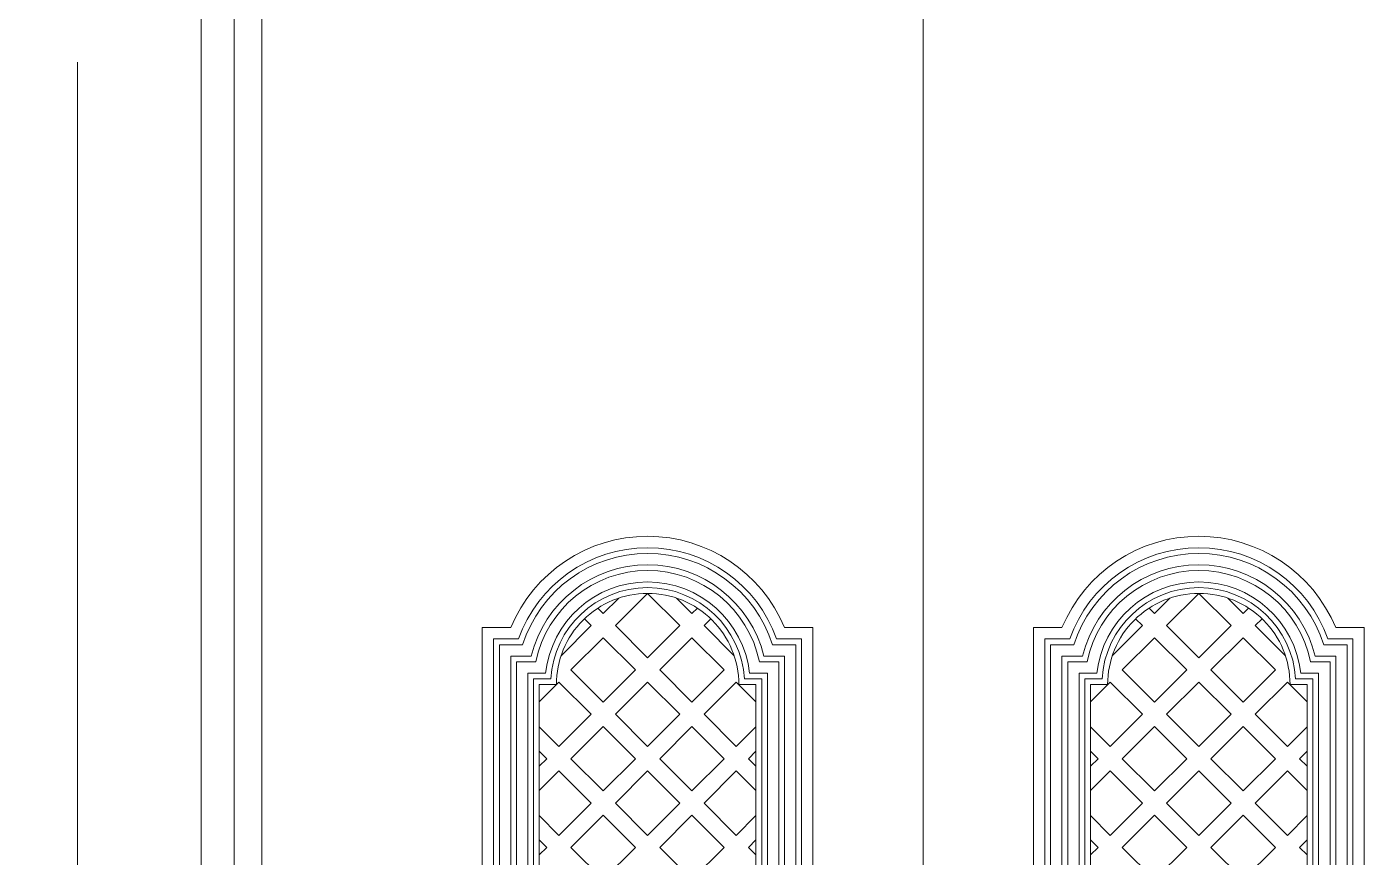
# Model space of a CAD drawing. Header units: millimetres. Extents: x -10942 to 92711, y -16583 to 30009.
# Drawn here: x 14564.4 to 14807, y 1173.2 to 1323.8 of the extents above; entities that cross this region are included whole.
import ezdxf

# ---------------------------------------------------------------- set-up
doc = ezdxf.new("R2010")
doc.units = ezdxf.units.MM
doc.header["$LTSCALE"] = 1000
doc.header["$MEASUREMENT"] = 0
doc.layers.add('8', color=8, linetype='Continuous')
doc.layers.add('WOOD', color=23, linetype='Continuous')
doc.layers.add('Bronze', color=40, linetype='Continuous', lineweight=0)
doc.layers.add('DIM 2', color=3, linetype='Continuous', lineweight=18)

# ---------------------------------------------------------------- blocks, each defined once
blk = doc.blocks.new('PLATE')
at = {"color": 33, "lineweight": 0}
for p, q in [((56100.6, -882.85), (56097.8, -885.65)), ((56105.84, -882), (56099.99, -887.85)), ((56105.84, -882), (56111.69, -887.85)), ((56111.08, -882.85), (56113.89, -885.65)), ((56096.82, -884.67), (56097.8, -885.65)), ((56114.87, -884.67), (56113.89, -885.65)), ((56095.6, -887.85), (56090.14, -893.31)), ((56094.37, -886.62), (56095.6, -887.85)), ((56099.99, -887.85), (56105.84, -893.7)), ((56111.69, -887.85), (56105.84, -893.7)), ((56117.31, -886.62), (56116.08, -887.85)), ((56116.08, -887.85), (56121.54, -893.31)), ((56097.8, -890.04), (56091.94, -895.89)), ((56097.8, -890.04), (56103.65, -895.89)), ((56113.89, -890.04), (56108.04, -895.89)), ((56113.89, -890.04), (56119.74, -895.89)), ((56091.94, -895.89), (56097.8, -901.75)), ((56103.65, -895.89), (56097.8, -901.75)), ((56108.04, -895.89), (56113.89, -901.75)), ((56119.74, -895.89), (56113.89, -901.75)), ((56089.75, -898.09), (56086.19, -901.65)), ((56105.84, -898.09), (56099.99, -903.94)), ((56105.84, -898.09), (56111.69, -903.94)), ((56121.94, -898.09), (56125.5, -901.65)), ((56095.6, -903.94), (56089.75, -909.79)), ((56099.99, -903.94), (56105.84, -909.79)), ((56111.69, -903.94), (56105.84, -909.79)), ((56116.08, -903.94), (56121.94, -909.79)), ((56086.19, -906.23), (56089.75, -909.79)), ((56097.8, -906.14), (56091.94, -911.99)), ((56097.8, -906.14), (56103.65, -911.99)), ((56113.89, -906.14), (56108.04, -911.99)), ((56113.89, -906.14), (56119.74, -911.99)), ((56125.5, -906.23), (56121.94, -909.79)), ((56086.19, -910.62), (56087.56, -911.99)), ((56087.56, -911.99), (56086.19, -913.36)), ((56091.94, -911.99), (56097.8, -917.84)), ((56103.65, -911.99), (56097.8, -917.84)), ((56108.04, -911.99), (56113.89, -917.84)), ((56119.74, -911.99), (56113.89, -917.84)), ((56125.5, -910.62), (56124.13, -911.99)), ((56124.13, -911.99), (56125.5, -913.36)), ((56105.84, -914.18), (56099.99, -920.03)), ((56105.84, -914.18), (56111.69, -920.03)), ((56121.94, -914.18), (56116.08, -920.03)), ((56121.94, -914.18), (56125.5, -917.74)), ((56099.99, -920.03), (56105.84, -925.89)), ((56111.69, -920.03), (56105.84, -925.89)), ((56097.8, -922.23), (56103.65, -928.08)), ((56113.89, -922.23), (56108.04, -928.08)), ((56086.19, -926.71), (56087.56, -928.08)), ((56125.5, -926.71), (56124.13, -928.08)), ((56087.56, -928.08), (56086.19, -929.45)), ((56124.13, -928.08), (56125.5, -929.45))]:
    blk.add_line(p, q, dxfattribs=at)
blk.add_lwpolyline([(56135.84, -888.2), (56130.67, -888.2, 0.302776), (56105.84, -871.65, 0.302776), (56081.02, -888.2), (56075.84, -888.2), (56075.84, -1279.24), (56081.02, -1279.24, 0.302776), (56105.84, -1295.79, 0.302776), (56130.67, -1279.24), (56135.84, -1279.24), (56135.84, -888.2)], format="xyb", dxfattribs=at)
for points in [[(56133.77, -890.27), (56129.25, -890.27, 0.317837), (56105.84, -873.72, 0.317837), (56082.44, -890.27), (56077.91, -890.27), (56077.91, -1277.17), (56082.44, -1277.17, 0.317837), (56105.84, -1293.72, 0.317837), (56129.25, -1277.17), (56133.77, -1277.17)], [(56132.74, -891.31), (56128.51, -891.31, 0.326276), (56105.84, -874.76, 0.326276), (56083.18, -891.31), (56078.95, -891.31), (56078.95, -1276.13), (56083.18, -1276.13, 0.326276), (56105.84, -1292.69, 0.326276), (56128.51, -1276.13), (56132.74, -1276.13)], [(56130.67, -893.38), (56126.94, -893.38, 0.34543), (56105.84, -876.82, 0.34543), (56084.74, -893.38), (56081.02, -893.38), (56081.02, -1274.07), (56084.74, -1274.07, 0.34543), (56105.84, -1290.62, 0.34543), (56126.94, -1274.07), (56130.67, -1274.07)], [(56129.64, -894.41), (56126.11, -894.41, 0.356394), (56105.84, -877.86, 0.356394), (56085.57, -894.41), (56082.05, -894.41), (56082.05, -1273.03), (56085.57, -1273.03, 0.356394), (56105.84, -1289.58, 0.356394), (56126.11, -1273.03), (56129.64, -1273.03)], [(56127.57, -896.48), (56124.35, -896.48, 0.381966), (56105.84, -879.93, 0.381966), (56087.34, -896.48), (56084.12, -896.48), (56084.12, -1270.96), (56087.34, -1270.96, 0.381966), (56105.84, -1287.51, 0.381966), (56124.35, -1270.96), (56127.57, -1270.96)], [(56126.53, -897.51), (56123.4, -897.51, 0.397078), (56105.84, -880.96, 0.397078), (56088.29, -897.51), (56085.15, -897.51), (56085.15, -1269.93), (56088.29, -1269.93, 0.397078), (56105.84, -1286.48, 0.397078), (56123.4, -1269.93), (56126.53, -1269.93)], [(56125.5, -898.55), (56122.39, -898.55, 0.414214), (56105.84, -882, 0.414214), (56089.29, -898.55), (56086.19, -898.55), (56086.19, -1268.89), (56089.29, -1268.89, 0.414214), (56105.84, -1285.44, 0.414214), (56122.39, -1268.89), (56125.5, -1268.89)]]:
    blk.add_lwpolyline(points, format="xyb", close=True, dxfattribs=at)
for points in [[(56105.84, -882), (56099.99, -887.85), (56105.84, -893.7), (56111.69, -887.85), (56105.84, -882)], [(56097.8, -890.04), (56091.94, -895.89), (56097.8, -901.75), (56103.65, -895.89), (56097.8, -890.04)], [(56113.89, -890.04), (56108.04, -895.89), (56113.89, -901.75), (56119.74, -895.89), (56113.89, -890.04)], [(56089.75, -898.09), (56086.19, -901.65)], [(56086.19, -906.23), (56089.75, -909.79), (56095.6, -903.94), (56089.75, -898.09)], [(56105.84, -898.09), (56099.99, -903.94), (56105.84, -909.79), (56111.69, -903.94), (56105.84, -898.09)], [(56121.94, -898.09), (56116.08, -903.94), (56121.94, -909.79), (56125.5, -906.23)], [(56125.5, -901.65), (56121.94, -898.09)], [(56097.8, -906.14), (56091.94, -911.99), (56097.8, -917.84), (56103.65, -911.99), (56097.8, -906.14)], [(56086.19, -910.62), (56087.56, -911.99), (56086.19, -913.36)], [(56089.75, -914.18), (56086.19, -917.74)], [(56086.19, -922.32), (56089.75, -925.89), (56095.6, -920.03), (56089.75, -914.18)], [(56105.84, -914.18), (56099.99, -920.03), (56105.84, -925.89), (56111.69, -920.03), (56105.84, -914.18)], [(56121.94, -914.18), (56116.08, -920.03), (56121.94, -925.89), (56125.5, -922.32)], [(56125.5, -917.74), (56121.94, -914.18)], [(56097.8, -922.23), (56091.94, -928.08), (56097.8, -933.93), (56103.65, -928.08), (56097.8, -922.23)], [(56113.89, -922.23), (56108.04, -928.08), (56113.89, -933.93), (56119.74, -928.08), (56113.89, -922.23)], [(56086.19, -926.71), (56087.56, -928.08), (56086.19, -929.45)]]:
    blk.add_lwpolyline(points, dxfattribs=at)
blk = doc.blocks.new('plate + cyl')
at = {"color": 33, "lineweight": 0}
for p, q in [((56200.6, -882.85), (56197.8, -885.65)), ((56205.84, -882), (56199.99, -887.85)), ((56205.84, -882), (56211.69, -887.85)), ((56211.08, -882.85), (56213.89, -885.65)), ((56196.82, -884.67), (56197.8, -885.65)), ((56214.87, -884.67), (56213.89, -885.65)), ((56195.6, -887.85), (56190.14, -893.31)), ((56194.37, -886.62), (56195.6, -887.85)), ((56199.99, -887.85), (56205.84, -893.7)), ((56211.69, -887.85), (56205.84, -893.7)), ((56217.31, -886.62), (56216.08, -887.85)), ((56216.08, -887.85), (56221.54, -893.31)), ((56197.8, -890.04), (56191.94, -895.89)), ((56197.8, -890.04), (56203.65, -895.89)), ((56213.89, -890.04), (56208.04, -895.89)), ((56213.89, -890.04), (56219.74, -895.89)), ((56191.94, -895.89), (56197.8, -901.75)), ((56203.65, -895.89), (56197.8, -901.75)), ((56208.04, -895.89), (56213.89, -901.75)), ((56219.74, -895.89), (56213.89, -901.75)), ((56189.75, -898.09), (56186.19, -901.65)), ((56205.84, -898.09), (56199.99, -903.94)), ((56205.84, -898.09), (56211.69, -903.94)), ((56221.94, -898.09), (56225.5, -901.65)), ((56195.6, -903.94), (56189.75, -909.79)), ((56199.99, -903.94), (56205.84, -909.79)), ((56211.69, -903.94), (56205.84, -909.79)), ((56216.08, -903.94), (56221.94, -909.79)), ((56186.19, -906.23), (56189.75, -909.79)), ((56197.8, -906.14), (56191.94, -911.99)), ((56197.8, -906.14), (56203.65, -911.99)), ((56213.89, -906.14), (56208.04, -911.99)), ((56213.89, -906.14), (56219.74, -911.99)), ((56225.5, -906.23), (56221.94, -909.79)), ((56186.19, -910.62), (56187.56, -911.99)), ((56187.56, -911.99), (56186.19, -913.36)), ((56191.94, -911.99), (56197.8, -917.84)), ((56203.65, -911.99), (56197.8, -917.84)), ((56208.04, -911.99), (56213.89, -917.84)), ((56219.74, -911.99), (56213.89, -917.84)), ((56225.5, -910.62), (56224.13, -911.99)), ((56224.13, -911.99), (56225.5, -913.36)), ((56189.75, -914.18), (56186.19, -917.74)), ((56189.75, -914.18), (56195.6, -920.03)), ((56205.84, -914.18), (56199.99, -920.03)), ((56205.84, -914.18), (56211.69, -920.03)), ((56199.99, -920.03), (56205.84, -925.89)), ((56211.69, -920.03), (56205.84, -925.89)), ((56197.8, -922.23), (56203.65, -928.08)), ((56213.89, -922.23), (56208.04, -928.08)), ((56186.19, -926.71), (56187.56, -928.08)), ((56225.5, -926.71), (56224.13, -928.08)), ((56187.56, -928.08), (56186.19, -929.45)), ((56224.13, -928.08), (56225.5, -929.45))]:
    blk.add_line(p, q, dxfattribs=at)
blk.add_lwpolyline([(56175.84, -888.2), (56181.02, -888.2, -0.302776), (56205.84, -871.65, -0.302776), (56230.67, -888.2), (56235.84, -888.2), (56235.84, -1279.24), (56230.67, -1279.24, -0.302776), (56205.84, -1295.79, -0.302776), (56181.02, -1279.24), (56175.84, -1279.24), (56175.84, -888.2)], format="xyb", dxfattribs=at)
for points in [[(56177.91, -890.27), (56182.44, -890.27, -0.317837), (56205.84, -873.72, -0.317837), (56229.25, -890.27), (56233.77, -890.27), (56233.77, -1277.17), (56229.25, -1277.17, -0.317837), (56205.84, -1293.72, -0.317837), (56182.44, -1277.17), (56177.91, -1277.17)], [(56178.95, -891.31), (56183.18, -891.31, -0.326276), (56205.84, -874.76, -0.326276), (56228.51, -891.31), (56232.74, -891.31), (56232.74, -1276.13), (56228.51, -1276.13, -0.326276), (56205.84, -1292.69, -0.326276), (56183.18, -1276.13), (56178.95, -1276.13)], [(56181.02, -893.38), (56184.74, -893.38, -0.34543), (56205.84, -876.82, -0.34543), (56226.94, -893.38), (56230.67, -893.38), (56230.67, -1274.07), (56226.94, -1274.07, -0.34543), (56205.84, -1290.62, -0.34543), (56184.74, -1274.07), (56181.02, -1274.07)], [(56182.05, -894.41), (56185.57, -894.41, -0.356394), (56205.84, -877.86, -0.356394), (56226.11, -894.41), (56229.64, -894.41), (56229.64, -1273.03), (56226.11, -1273.03, -0.356394), (56205.84, -1289.58, -0.356394), (56185.57, -1273.03), (56182.05, -1273.03)], [(56184.12, -896.48), (56187.34, -896.48, -0.381966), (56205.84, -879.93, -0.381966), (56224.35, -896.48), (56227.57, -896.48), (56227.57, -1270.96), (56224.35, -1270.96, -0.381966), (56205.84, -1287.51, -0.381966), (56187.34, -1270.96), (56184.12, -1270.96)], [(56185.15, -897.51), (56188.29, -897.51, -0.397078), (56205.84, -880.96, -0.397078), (56223.4, -897.51), (56226.53, -897.51), (56226.53, -1269.93), (56223.4, -1269.93, -0.397078), (56205.84, -1286.48, -0.397078), (56188.29, -1269.93), (56185.15, -1269.93)], [(56186.19, -898.55), (56189.29, -898.55, -0.414214), (56205.84, -882, -0.414214), (56222.39, -898.55), (56225.5, -898.55), (56225.5, -1268.89), (56222.39, -1268.89, -0.414214), (56205.84, -1285.44, -0.414214), (56189.29, -1268.89), (56186.19, -1268.89)]]:
    blk.add_lwpolyline(points, format="xyb", close=True, dxfattribs=at)
for points in [[(56205.84, -882), (56211.69, -887.85), (56205.84, -893.7), (56199.99, -887.85), (56205.84, -882)], [(56197.8, -890.04), (56203.65, -895.89), (56197.8, -901.75), (56191.94, -895.89), (56197.8, -890.04)], [(56213.89, -890.04), (56219.74, -895.89), (56213.89, -901.75), (56208.04, -895.89), (56213.89, -890.04)], [(56189.75, -898.09), (56195.6, -903.94), (56189.75, -909.79), (56186.19, -906.23)], [(56186.19, -901.65), (56189.75, -898.09)], [(56205.84, -898.09), (56211.69, -903.94), (56205.84, -909.79), (56199.99, -903.94), (56205.84, -898.09)], [(56225.5, -906.23), (56221.94, -909.79), (56216.08, -903.94), (56221.94, -898.09)], [(56221.94, -898.09), (56225.5, -901.65)], [(56213.89, -906.14), (56219.74, -911.99), (56213.89, -917.84), (56208.04, -911.99), (56213.89, -906.14)], [(56225.5, -910.62), (56224.13, -911.99), (56225.5, -913.36)], [(56189.75, -914.18), (56195.6, -920.03), (56189.75, -925.89), (56186.19, -922.32)], [(56186.19, -917.74), (56189.75, -914.18)], [(56205.84, -914.18), (56211.69, -920.03), (56205.84, -925.89), (56199.99, -920.03), (56205.84, -914.18)], [(56225.5, -922.32), (56221.94, -925.89), (56216.08, -920.03), (56221.94, -914.18)], [(56221.94, -914.18), (56225.5, -917.74)], [(56197.8, -922.23), (56203.65, -928.08), (56197.8, -933.93), (56191.94, -928.08), (56197.8, -922.23)], [(56213.89, -922.23), (56219.74, -928.08), (56213.89, -933.93), (56208.04, -928.08), (56213.89, -922.23)], [(56225.5, -926.71), (56224.13, -928.08), (56225.5, -929.45)]]:
    blk.add_lwpolyline(points, dxfattribs=at)
blk = doc.blocks.new('WD-13 NEW')
at = {"layer": '8', "lineweight": 0}
h = blk.add_hatch(dxfattribs=at)
h.set_pattern_fill('GOST_WOOD', color=256, scale=40)
h.set_pattern_definition([(90, (407746.27, 110557.24), (-240, -1e-14), [400, -80]), (90, (407666.27, 110477.24), (-240, -1e-14), [240, -60, 120, -60]), (90, (407586.27, 110357.24), (-240, -1e-14), [400, -80])])
h.paths.add_polyline_path([(372543.87, 110233.87), (373035.87, 110233.87), (373035.87, 110937.87), (372543.87, 110937.87)])
at = {"layer": 'WOOD', "lineweight": 0}
blk.add_lwpolyline([(372419.87, 111807.87), (372419.87, 109262.87)], dxfattribs=at)
for points in [[(373094.87, 109460.87), (372539.87, 109460.87), (372539.87, 111750.87), (373094.87, 111750.87)], [(373089.87, 109465.87), (372544.87, 109465.87), (372544.87, 111745.87), (373089.87, 111745.87)], [(373083.87, 109471.87), (372550.87, 109471.87), (372550.87, 111739.87), (373083.87, 111739.87)]]:
    blk.add_lwpolyline(points, close=True, dxfattribs=at)
at = {"layer": 'Bronze', "lineweight": 0}
for name in ['PLATE', 'plate + cyl']:
    blk.add_blockref(name, (316264.03, 111363.37, 0), dxfattribs=at)

msp = doc.modelspace()

# ---------------------------------------------------------------- block references
at = {"layer": 'DIM 2', "xscale": -1, "rotation": 359.9999999999999}
msp.add_blockref('WD-13 NEW', (387146.89, -109260.33, 0), dxfattribs=at)

doc.saveas('drawing.dxf')
